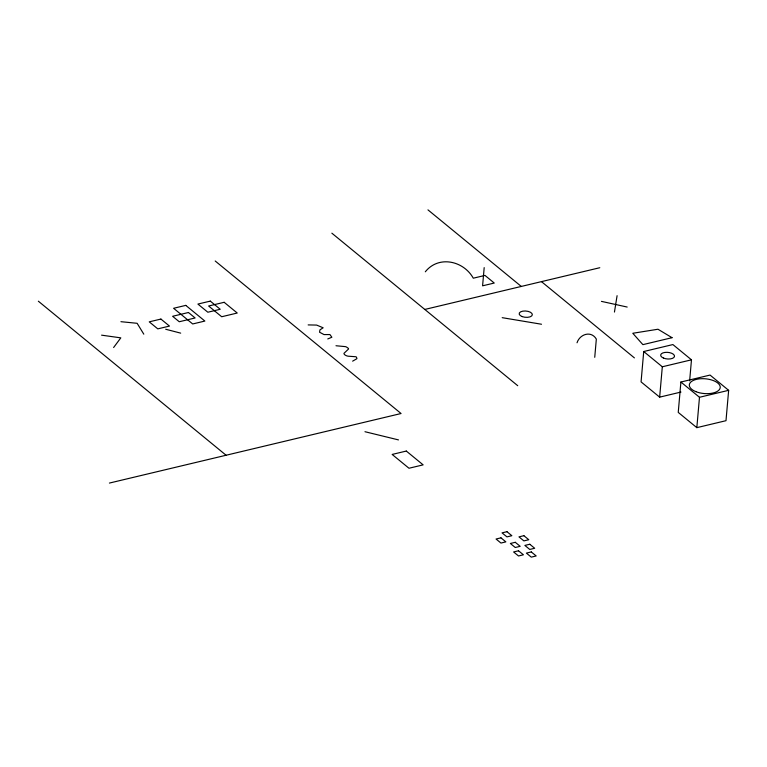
<?xml version="1.0" encoding="UTF-8"?>
<svg xmlns="http://www.w3.org/2000/svg" width="767" height="767" viewBox="0 0 767 767"><rect width="100%" height="100%" fill="white"/><g stroke="black" fill="none" stroke-linecap="round" stroke-linejoin="round"><path stroke-width="1.15" d="M484.188 267.606L482.587 285.823L494.255 283.042L484.965 275.411L473.297 278.2C463.594 260.77 438.609 255.085 425.311 271.796M594.741 357.307L596.333 339.091C591.136 330.261 579.699 334.22 577.033 342.782M689.638 380.844L691.479 359.819L672.889 344.565L643.724 351.526L641.068 381.889L659.649 397.143L680.962 392.062M659.649 397.143L662.314 366.779L643.724 351.526M680.895 382.024L678.239 412.397L696.829 427.65L725.994 420.69L728.65 390.326L710.06 375.073L680.895 382.024L699.485 397.277L728.65 390.326M696.829 427.65L699.485 397.277M614.453 312.054L617.09 295.678M113.612 347.518L120.812 337.854L101.57 335.16M327.777 338.937L331.862 337.25L329.935 334.556L324.01 334.575L319.571 332.226L319.944 329.877L323.156 327.797L316.637 325.083L308.152 324.911M352.628 361.152L356.76 358.783A4.64 2.215 5 0 0 356.923 358.333L356.31 356.991A1.908 0.911 5 0 0 355.792 356.732L348.208 356.204A4.928 2.349 5 0 1 346.761 355.84L346.444 355.725A5.983 2.857 5 0 1 344.441 354.45L344.057 353.894A3.509 1.678 5 0 1 344.038 353.28L348.534 349.023A4.142 1.975 5 0 0 348.247 348.276L346.569 347.077A5.676 2.713 5 0 0 345.438 346.636L335.984 345.744M424.803 309.446L599.794 267.721M109.422 483.066L401.074 413.518L215.201 261.001M662.314 366.779L691.479 359.819M120.927 321.689L137.13 323.3L143.803 334.172M502.203 317.672L541.512 324.24M601.443 301.373L627.185 307.049M364.967 431.716L398.476 439.903M165.691 329.244L180.686 333.137M541.464 281.623L634.405 357.892M427.967 209.87L521.282 286.436M331.862 233.178L517.735 385.705M38.35 301.201L226.083 455.243M185.777 305.381L173.591 308.286L192.69 323.962L204.875 321.057L185.777 305.381M210.302 301.115L197.896 304.068L207.838 312.227L220.234 309.274L210.302 301.115M224.165 302.303L208.614 306.004L221.692 316.742L237.243 313.032L224.165 302.303M160.917 319.062L149.239 321.843L157.791 328.87L169.478 326.08L160.917 319.062M188.461 312.505L172.604 316.282L179.257 321.747L195.125 317.969L188.461 312.505M672.045 337.691L642.88 344.642L632.785 333.271L657.981 329.235L672.045 337.691M406.309 451.054L392.148 454.438L408.974 468.244L423.144 464.869L406.309 451.054M506.958 531.694L502.04 532.864L506.939 536.881L511.857 535.711L506.958 531.694M500.976 537.849L496.048 539.028L500.956 543.046L505.875 541.876L500.976 537.849M523.89 535.692L518.962 536.871L523.871 540.888L528.789 539.719L523.89 535.692M515.28 542.307L510.362 543.477L515.261 547.494L520.179 546.325L515.28 542.307M529.786 544.254L524.868 545.423L529.767 549.45L534.685 548.271L529.786 544.254M518.521 550.783L513.602 551.952L518.502 555.97L523.42 554.8L518.521 550.783M531.291 551.933L526.373 553.112L531.272 557.13L536.191 555.96L531.291 551.933M522.222 316.598A6.596 3.145 5 0 0 532.336 314.748A6.596 3.145 5 0 0 522.72 311.162A6.596 3.145 5 0 0 522.222 316.598M696.005 391.697A15.513 7.402 5 0 0 720.194 387.805A15.513 7.402 5 0 0 698.123 379.023A15.513 7.402 5 0 0 696.005 391.697M663.474 358.064A6.941 3.308 5 0 0 674.471 356.511A6.941 3.308 5 0 0 664.845 352.437A6.941 3.308 5 0 0 663.474 358.064"/></g></svg>
